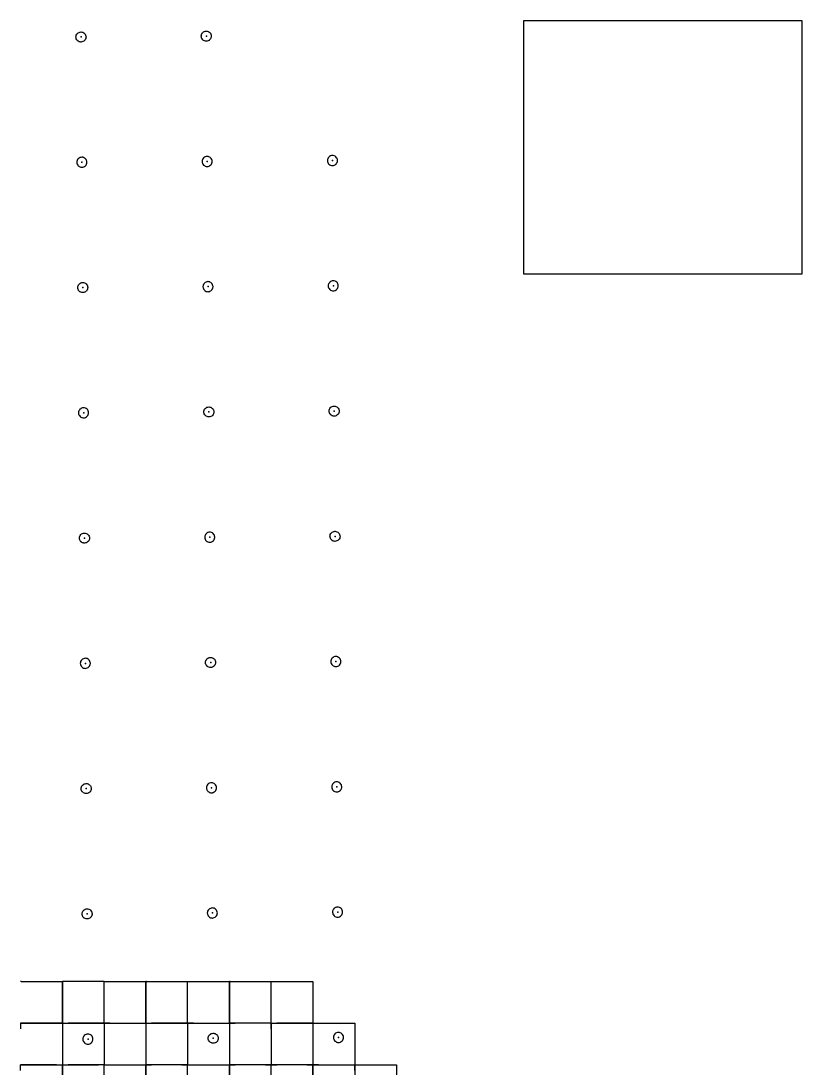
# Model space of a CAD drawing. Header units: metres. Extents: x 0 to 438, y -24 to 612.
# Drawn here: x 270.1 to 438.4, y 377.3 to 603 of the extents above; entities that cross this region are included whole.
import ezdxf

# ---------------------------------------------------------------- set-up
doc = ezdxf.new("R2010")
doc.units = ezdxf.units.M
doc.layers.add('LAYER_01_CUT', color=7, linetype='Continuous')
doc.layers.add('LAYER_04_GRID', color=7, linetype='Continuous')

msp = doc.modelspace()

# ---------------------------------------------------------------- linework, layer by layer
at = {"layer": 'LAYER_01_CUT'}
for points in [[(378.41, 603), (378.41, 596.85), (378.41, 548.47), (431.65, 548.47), (438.41, 548.47), (438.41, 554.61), (438.41, 603), (431.65, 603), (378.41, 603)], [(282.01, 599.12), (282.01, 599.13), (281.95, 599.32), (281.95, 599.33), (281.93, 599.53), (281.93, 599.54), (281.95, 599.72), (281.95, 599.73), (282, 599.92), (282.01, 599.93), (282.1, 600.12), (282.1, 600.12), (282.23, 600.29), (282.24, 600.3), (282.4, 600.43), (282.41, 600.44), (282.6, 600.54), (282.6, 600.54), (282.8, 600.6), (282.81, 600.6), (283.01, 600.62), (283.01, 600.62), (283.2, 600.6), (283.21, 600.6), (283.4, 600.55), (283.41, 600.55), (283.59, 600.45), (283.6, 600.45), (283.77, 600.32), (283.77, 600.31), (283.91, 600.15), (283.91, 600.14), (284.01, 599.96), (284.02, 599.95), (284.08, 599.75), (284.08, 599.74), (284.1, 599.54), (284.1, 599.54), (284.08, 599.35), (284.08, 599.34), (284.03, 599.15), (284.02, 599.14), (283.93, 598.96), (283.92, 598.95), (283.79, 598.78), (283.79, 598.78), (283.62, 598.64), (283.62, 598.64), (283.43, 598.54), (283.42, 598.54), (283.23, 598.48), (283.22, 598.47), (283.02, 598.45), (283.01, 598.45), (282.83, 598.47), (282.82, 598.47), (282.63, 598.53), (282.62, 598.53), (282.43, 598.62), (282.43, 598.63), (282.26, 598.76), (282.26, 598.76), (282.12, 598.93), (282.12, 598.93), (282.01, 599.12)], [(309, 600.12), (309.1, 600.3), (309.1, 600.31), (309.23, 600.48), (309.24, 600.48), (309.4, 600.62), (309.41, 600.62), (309.59, 600.72), (309.6, 600.73), (309.8, 600.79), (309.81, 600.79), (310.01, 600.81), (310.01, 600.81), (310.2, 600.79), (310.21, 600.79), (310.4, 600.74), (310.41, 600.73), (310.59, 600.64), (310.6, 600.63), (310.77, 600.5), (310.77, 600.5), (310.91, 600.33), (310.91, 600.33), (311.01, 600.14), (311.01, 600.13), (311.07, 599.94), (311.08, 599.93), (311.1, 599.73), (311.1, 599.72), (311.08, 599.54), (311.08, 599.53), (311.02, 599.34), (311.02, 599.33), (310.93, 599.14), (310.92, 599.14), (310.79, 598.97), (310.79, 598.97), (310.62, 598.83), (310.62, 598.82), (310.43, 598.72), (310.42, 598.72), (310.23, 598.66), (310.22, 598.66), (310.02, 598.64), (310.01, 598.64), (309.83, 598.66), (309.82, 598.66), (309.63, 598.71), (309.62, 598.72), (309.43, 598.81), (309.43, 598.81), (309.26, 598.94), (309.25, 598.95), (309.12, 599.11), (309.11, 599.12), (309.01, 599.31), (309.01, 599.31), (308.95, 599.51), (308.95, 599.52), (308.93, 599.72), (308.93, 599.72), (308.95, 599.91), (308.95, 599.92), (309, 600.11), (309, 600.12)], [(282.14, 572.73), (282.13, 572.73), (282.12, 572.54), (282.12, 572.53), (282.14, 572.33), (282.14, 572.32), (282.2, 572.13), (282.2, 572.12), (282.3, 571.94), (282.31, 571.93), (282.44, 571.77), (282.45, 571.76), (282.61, 571.63), (282.62, 571.62), (282.81, 571.53), (282.81, 571.53), (283, 571.47), (283.01, 571.47), (283.2, 571.46), (283.21, 571.45), (283.41, 571.48), (283.41, 571.48), (283.61, 571.54), (283.62, 571.54), (283.8, 571.64), (283.81, 571.64), (283.97, 571.78), (283.98, 571.79), (284.11, 571.95), (284.12, 571.96), (284.21, 572.14), (284.21, 572.15), (284.26, 572.34), (284.27, 572.35), (284.28, 572.54), (284.28, 572.55), (284.26, 572.74), (284.26, 572.75), (284.2, 572.95), (284.2, 572.96), (284.1, 573.14), (284.09, 573.15), (283.96, 573.31), (283.95, 573.32), (283.79, 573.45), (283.78, 573.45), (283.59, 573.55), (283.59, 573.55), (283.4, 573.6), (283.39, 573.61), (283.2, 573.62), (283.19, 573.62), (282.99, 573.6), (282.99, 573.6), (282.79, 573.54), (282.78, 573.54), (282.6, 573.44), (282.59, 573.43), (282.43, 573.3), (282.42, 573.29), (282.29, 573.12), (282.28, 573.12), (282.19, 572.93), (282.19, 572.92), (282.14, 572.73)], [(310.78, 573.64), (310.59, 573.73), (310.59, 573.74), (310.39, 573.79), (310.39, 573.79), (310.2, 573.81), (310.19, 573.81), (309.99, 573.79), (309.98, 573.79), (309.79, 573.73), (309.78, 573.72), (309.6, 573.62), (309.59, 573.62), (309.43, 573.48), (309.42, 573.48), (309.29, 573.31), (309.28, 573.3), (309.19, 573.12), (309.19, 573.11), (309.13, 572.92), (309.13, 572.91), (309.12, 572.72), (309.12, 572.72), (309.14, 572.52), (309.14, 572.51), (309.2, 572.31), (309.2, 572.31), (309.3, 572.12), (309.3, 572.11), (309.44, 571.95), (309.45, 571.95), (309.61, 571.81), (309.62, 571.81), (309.8, 571.72), (309.81, 571.71), (310, 571.66), (310.01, 571.66), (310.2, 571.64), (310.21, 571.64), (310.41, 571.66), (310.41, 571.66), (310.61, 571.72), (310.62, 571.73), (310.8, 571.83), (310.81, 571.83), (310.97, 571.97), (310.98, 571.97), (311.11, 572.14), (311.11, 572.14), (311.21, 572.33), (311.21, 572.34), (311.26, 572.53), (311.27, 572.54), (311.28, 572.72), (311.28, 572.73), (311.26, 572.93), (311.26, 572.94), (311.2, 573.13), (311.2, 573.14), (311.1, 573.33), (311.09, 573.34), (310.96, 573.5), (310.95, 573.5), (310.79, 573.63), (310.78, 573.64)], [(336.42, 573.66), (336.29, 573.5), (336.28, 573.49), (336.19, 573.31), (336.19, 573.3), (336.13, 573.11), (336.13, 573.1), (336.12, 572.91), (336.12, 572.9), (336.14, 572.7), (336.14, 572.7), (336.2, 572.5), (336.2, 572.49), (336.3, 572.31), (336.3, 572.3), (336.44, 572.14), (336.45, 572.13), (336.61, 572), (336.62, 572), (336.8, 571.9), (336.81, 571.9), (337, 571.85), (337.01, 571.84), (337.2, 571.83), (337.21, 571.83), (337.41, 571.85), (337.41, 571.85), (337.61, 571.91), (337.62, 571.91), (337.8, 572.01), (337.81, 572.02), (337.97, 572.15), (337.98, 572.16), (338.11, 572.32), (338.11, 572.33), (338.21, 572.52), (338.21, 572.52), (338.26, 572.72), (338.27, 572.72), (338.28, 572.91), (338.28, 572.92), (338.26, 573.12), (338.26, 573.13), (338.2, 573.32), (338.2, 573.33), (338.1, 573.51), (338.09, 573.52), (337.96, 573.68), (337.95, 573.69), (337.79, 573.82), (337.78, 573.83), (337.59, 573.92), (337.59, 573.92), (337.39, 573.98), (337.39, 573.98), (337.2, 573.99), (337.19, 573.99), (336.99, 573.97), (336.98, 573.97), (336.79, 573.91), (336.78, 573.91), (336.6, 573.81), (336.59, 573.81), (336.43, 573.67), (336.42, 573.66)], [(282.63, 544.76), (282.63, 544.77), (282.49, 544.93), (282.49, 544.94), (282.39, 545.12), (282.39, 545.13), (282.32, 545.32), (282.32, 545.33), (282.3, 545.53), (282.3, 545.54), (282.32, 545.73), (282.32, 545.73), (282.37, 545.93), (282.38, 545.93), (282.47, 546.12), (282.48, 546.13), (282.61, 546.29), (282.61, 546.3), (282.78, 546.43), (282.78, 546.44), (282.97, 546.54), (282.98, 546.54), (283.17, 546.6), (283.18, 546.6), (283.38, 546.62), (283.39, 546.62), (283.57, 546.61), (283.58, 546.6), (283.77, 546.55), (283.78, 546.55), (283.97, 546.45), (283.97, 546.45), (284.14, 546.32), (284.15, 546.31), (284.28, 546.15), (284.29, 546.14), (284.39, 545.96), (284.39, 545.95), (284.45, 545.75), (284.45, 545.74), (284.47, 545.55), (284.47, 545.54), (284.45, 545.35), (284.45, 545.34), (284.4, 545.15), (284.4, 545.14), (284.3, 544.96), (284.3, 544.95), (284.17, 544.79), (284.16, 544.78), (284, 544.64), (283.99, 544.64), (283.81, 544.54), (283.8, 544.54), (283.6, 544.48), (283.59, 544.48), (283.39, 544.46), (283.39, 544.46), (283.2, 544.47), (283.19, 544.47), (283, 544.53), (282.99, 544.53), (282.81, 544.62), (282.8, 544.63), (282.63, 544.76)], [(309.61, 546.48), (309.48, 546.31), (309.47, 546.3), (309.38, 546.12), (309.37, 546.11), (309.32, 545.92), (309.32, 545.91), (309.3, 545.73), (309.3, 545.72), (309.32, 545.52), (309.32, 545.51), (309.38, 545.31), (309.39, 545.31), (309.49, 545.12), (309.49, 545.11), (309.63, 544.95), (309.63, 544.95), (309.8, 544.82), (309.81, 544.81), (309.99, 544.72), (310, 544.71), (310.19, 544.66), (310.2, 544.66), (310.39, 544.64), (310.39, 544.64), (310.59, 544.66), (310.6, 544.66), (310.8, 544.72), (310.8, 544.73), (310.99, 544.83), (311, 544.83), (311.16, 544.97), (311.17, 544.97), (311.3, 545.14), (311.3, 545.15), (311.39, 545.33), (311.4, 545.34), (311.45, 545.53), (311.45, 545.54), (311.47, 545.72), (311.47, 545.73), (311.45, 545.93), (311.45, 545.94), (311.39, 546.14), (311.39, 546.14), (311.28, 546.33), (311.28, 546.34), (311.14, 546.5), (311.14, 546.5), (310.97, 546.63), (310.97, 546.64), (310.78, 546.73), (310.77, 546.74), (310.58, 546.79), (310.57, 546.79), (310.39, 546.81), (310.38, 546.81), (310.18, 546.79), (310.17, 546.79), (309.98, 546.73), (309.97, 546.72), (309.78, 546.62), (309.78, 546.62), (309.61, 546.48), (309.61, 546.48)], [(336.99, 544.9), (337, 544.9), (337.19, 544.85), (337.2, 544.84), (337.38, 544.83), (337.39, 544.83), (337.59, 544.85), (337.6, 544.85), (337.8, 544.91), (337.8, 544.91), (337.99, 545.01), (338, 545.02), (338.16, 545.15), (338.16, 545.16), (338.3, 545.33), (338.3, 545.33), (338.39, 545.52), (338.4, 545.52), (338.45, 545.72), (338.45, 545.72), (338.47, 545.91), (338.47, 545.92), (338.45, 546.12), (338.45, 546.13), (338.39, 546.32), (338.38, 546.33), (338.28, 546.51), (338.28, 546.52), (338.14, 546.68), (338.14, 546.69), (337.97, 546.82), (337.96, 546.83), (337.78, 546.92), (337.77, 546.92), (337.58, 546.98), (337.57, 546.98), (337.39, 546.99), (337.38, 546.99), (337.18, 546.97), (337.17, 546.97), (336.97, 546.91), (336.97, 546.91), (336.78, 546.81), (336.77, 546.81), (336.61, 546.67), (336.61, 546.66), (336.48, 546.5), (336.47, 546.49), (336.38, 546.31), (336.37, 546.3), (336.32, 546.11), (336.32, 546.1), (336.3, 545.91), (336.3, 545.9), (336.32, 545.71), (336.32, 545.7), (336.38, 545.5), (336.39, 545.49), (336.49, 545.31), (336.49, 545.3), (336.63, 545.14), (336.63, 545.13), (336.8, 545), (336.81, 545), (336.99, 544.9)], [(284.66, 518.55), (284.64, 518.75), (284.64, 518.75), (284.58, 518.95), (284.57, 518.96), (284.47, 519.14), (284.47, 519.15), (284.33, 519.31), (284.33, 519.32), (284.16, 519.45), (284.15, 519.45), (283.97, 519.55), (283.96, 519.55), (283.77, 519.6), (283.76, 519.61), (283.57, 519.62), (283.57, 519.62), (283.37, 519.6), (283.36, 519.6), (283.16, 519.54), (283.15, 519.54), (282.97, 519.44), (282.96, 519.43), (282.8, 519.3), (282.79, 519.29), (282.66, 519.13), (282.66, 519.12), (282.57, 518.93), (282.56, 518.93), (282.51, 518.73), (282.51, 518.73), (282.49, 518.54), (282.49, 518.53), (282.51, 518.33), (282.51, 518.32), (282.57, 518.13), (282.57, 518.12), (282.67, 517.94), (282.68, 517.93), (282.82, 517.77), (282.82, 517.76), (282.99, 517.63), (282.99, 517.62), (283.18, 517.53), (283.19, 517.53), (283.38, 517.47), (283.39, 517.47), (283.57, 517.46), (283.58, 517.46), (283.78, 517.48), (283.79, 517.48), (283.98, 517.54), (283.99, 517.54), (284.18, 517.64), (284.18, 517.64), (284.35, 517.78), (284.35, 517.79), (284.48, 517.95), (284.49, 517.96), (284.58, 518.14), (284.59, 518.15), (284.64, 518.34), (284.64, 518.35), (284.66, 518.54), (284.66, 518.55)], [(310.16, 519.73), (310.36, 519.79), (310.37, 519.79), (310.56, 519.81), (310.57, 519.81), (310.76, 519.79), (310.77, 519.79), (310.96, 519.74), (310.97, 519.73), (311.15, 519.64), (311.16, 519.64), (311.32, 519.5), (311.33, 519.5), (311.47, 519.34), (311.47, 519.33), (311.57, 519.14), (311.57, 519.14), (311.63, 518.94), (311.64, 518.93), (311.66, 518.73), (311.65, 518.73), (311.64, 518.54), (311.64, 518.53), (311.58, 518.34), (311.58, 518.33), (311.49, 518.15), (311.48, 518.14), (311.35, 517.97), (311.34, 517.97), (311.18, 517.83), (311.18, 517.83), (310.99, 517.73), (310.98, 517.72), (310.79, 517.66), (310.78, 517.66), (310.58, 517.64), (310.57, 517.64), (310.39, 517.66), (310.38, 517.66), (310.19, 517.71), (310.18, 517.72), (309.99, 517.81), (309.99, 517.82), (309.82, 517.95), (309.81, 517.95), (309.68, 518.12), (309.67, 518.12), (309.57, 518.31), (309.57, 518.32), (309.51, 518.51), (309.51, 518.52), (309.49, 518.72), (309.49, 518.73), (309.51, 518.91), (309.51, 518.92), (309.56, 519.11), (309.56, 519.12), (309.66, 519.31), (309.66, 519.31), (309.79, 519.48), (309.8, 519.48), (309.96, 519.62), (309.97, 519.62), (310.15, 519.72), (310.16, 519.73)], [(336.99, 518), (336.82, 518.13), (336.81, 518.14), (336.68, 518.3), (336.67, 518.31), (336.57, 518.49), (336.57, 518.5), (336.51, 518.7), (336.51, 518.71), (336.49, 518.9), (336.49, 518.91), (336.5, 519.1), (336.51, 519.11), (336.56, 519.3), (336.56, 519.31), (336.66, 519.49), (336.66, 519.5), (336.79, 519.66), (336.8, 519.67), (336.96, 519.81), (336.97, 519.81), (337.15, 519.91), (337.16, 519.91), (337.36, 519.97), (337.37, 519.98), (337.56, 520), (337.57, 519.99), (337.76, 519.98), (337.77, 519.98), (337.96, 519.92), (337.97, 519.92), (338.15, 519.83), (338.16, 519.82), (338.32, 519.69), (338.33, 519.68), (338.47, 519.52), (338.47, 519.52), (338.57, 519.33), (338.57, 519.32), (338.63, 519.13), (338.63, 519.12), (338.66, 518.92), (338.65, 518.91), (338.64, 518.73), (338.64, 518.72), (338.58, 518.53), (338.58, 518.52), (338.49, 518.33), (338.48, 518.33), (338.35, 518.16), (338.34, 518.15), (338.18, 518.02), (338.18, 518.01), (337.99, 517.91), (337.98, 517.91), (337.79, 517.85), (337.78, 517.85), (337.58, 517.83), (337.57, 517.83), (337.38, 517.85), (337.38, 517.85), (337.19, 517.9), (337.18, 517.9), (336.99, 518), (336.99, 518)], [(283.55, 492.6), (283.75, 492.62), (283.76, 492.62), (283.95, 492.61), (283.95, 492.6), (284.15, 492.55), (284.15, 492.55), (284.34, 492.46), (284.35, 492.45), (284.51, 492.32), (284.52, 492.31), (284.65, 492.15), (284.66, 492.14), (284.76, 491.96), (284.76, 491.95), (284.82, 491.75), (284.82, 491.75), (284.84, 491.55), (284.84, 491.54), (284.83, 491.35), (284.82, 491.34), (284.77, 491.15), (284.77, 491.15), (284.67, 490.96), (284.67, 490.95), (284.54, 490.79), (284.53, 490.78), (284.37, 490.65), (284.36, 490.64), (284.18, 490.54), (284.17, 490.54), (283.97, 490.48), (283.97, 490.48), (283.77, 490.46), (283.76, 490.46), (283.57, 490.47), (283.56, 490.48), (283.37, 490.53), (283.36, 490.53), (283.18, 490.62), (283.17, 490.63), (283.01, 490.76), (283, 490.77), (282.86, 490.93), (282.86, 490.94), (282.76, 491.12), (282.76, 491.13), (282.7, 491.33), (282.7, 491.33), (282.68, 491.53), (282.68, 491.54), (282.69, 491.73), (282.69, 491.74), (282.75, 491.93), (282.75, 491.93), (282.84, 492.12), (282.85, 492.13), (282.98, 492.29), (282.99, 492.3), (283.15, 492.43), (283.16, 492.44), (283.34, 492.54), (283.35, 492.54), (283.55, 492.6), (283.55, 492.6)], [(311.53, 490.97), (311.54, 490.97), (311.67, 491.14), (311.67, 491.15), (311.77, 491.33), (311.77, 491.34), (311.82, 491.53), (311.83, 491.54), (311.84, 491.73), (311.84, 491.73), (311.82, 491.93), (311.82, 491.94), (311.76, 492.14), (311.76, 492.14), (311.66, 492.33), (311.65, 492.34), (311.52, 492.5), (311.51, 492.51), (311.35, 492.64), (311.34, 492.64), (311.15, 492.73), (311.15, 492.74), (310.95, 492.79), (310.95, 492.79), (310.76, 492.81), (310.75, 492.81), (310.55, 492.79), (310.54, 492.79), (310.35, 492.73), (310.34, 492.73), (310.16, 492.63), (310.15, 492.62), (309.99, 492.48), (309.98, 492.48), (309.85, 492.31), (309.84, 492.31), (309.75, 492.12), (309.75, 492.11), (309.69, 491.92), (309.69, 491.91), (309.68, 491.73), (309.68, 491.72), (309.7, 491.52), (309.7, 491.51), (309.76, 491.32), (309.76, 491.31), (309.86, 491.12), (309.86, 491.12), (310, 490.95), (310.01, 490.95), (310.17, 490.82), (310.18, 490.81), (310.36, 490.72), (310.37, 490.71), (310.56, 490.66), (310.57, 490.66), (310.76, 490.64), (310.77, 490.64), (310.97, 490.66), (310.97, 490.66), (311.17, 490.72), (311.18, 490.73), (311.36, 490.83), (311.37, 490.83), (311.53, 490.97)], [(337.95, 492.98), (338.14, 492.92), (338.15, 492.92), (338.34, 492.83), (338.34, 492.82), (338.51, 492.69), (338.52, 492.69), (338.65, 492.52), (338.66, 492.52), (338.76, 492.33), (338.76, 492.32), (338.82, 492.13), (338.82, 492.12), (338.84, 491.92), (338.84, 491.91), (338.83, 491.73), (338.82, 491.72), (338.77, 491.53), (338.77, 491.52), (338.67, 491.33), (338.67, 491.33), (338.54, 491.16), (338.53, 491.15), (338.37, 491.02), (338.36, 491.01), (338.18, 490.91), (338.17, 490.91), (337.97, 490.85), (337.96, 490.85), (337.77, 490.83), (337.76, 490.83), (337.57, 490.85), (337.56, 490.85), (337.37, 490.9), (337.36, 490.9), (337.18, 491), (337.17, 491), (337.01, 491.13), (337, 491.14), (336.86, 491.3), (336.86, 491.31), (336.76, 491.49), (336.76, 491.5), (336.7, 491.7), (336.7, 491.71), (336.67, 491.91), (336.68, 491.91), (336.69, 492.1), (336.69, 492.11), (336.75, 492.3), (336.75, 492.31), (336.84, 492.49), (336.85, 492.5), (336.98, 492.67), (336.99, 492.67), (337.15, 492.81), (337.16, 492.81), (337.34, 492.91), (337.35, 492.91), (337.54, 492.97), (337.55, 492.98), (337.75, 493), (337.76, 493), (337.95, 492.98), (337.95, 492.98)], [(283.17, 465.29), (283.04, 465.13), (283.03, 465.12), (282.94, 464.94), (282.93, 464.93), (282.88, 464.74), (282.88, 464.73), (282.86, 464.54), (282.86, 464.53), (282.88, 464.33), (282.88, 464.33), (282.94, 464.13), (282.95, 464.12), (283.05, 463.94), (283.05, 463.93), (283.19, 463.77), (283.19, 463.76), (283.36, 463.63), (283.37, 463.63), (283.55, 463.53), (283.56, 463.53), (283.75, 463.48), (283.76, 463.47), (283.95, 463.46), (283.95, 463.46), (284.15, 463.48), (284.16, 463.48), (284.36, 463.54), (284.36, 463.54), (284.55, 463.64), (284.56, 463.65), (284.72, 463.78), (284.73, 463.79), (284.86, 463.95), (284.86, 463.96), (284.95, 464.15), (284.96, 464.15), (285.01, 464.35), (285.01, 464.35), (285.03, 464.54), (285.03, 464.55), (285.01, 464.75), (285.01, 464.75), (284.95, 464.95), (284.95, 464.96), (284.85, 465.14), (284.84, 465.15), (284.7, 465.31), (284.7, 465.32), (284.53, 465.45), (284.53, 465.46), (284.34, 465.55), (284.33, 465.55), (284.14, 465.61), (284.13, 465.61), (283.95, 465.62), (283.94, 465.62), (283.74, 465.6), (283.73, 465.6), (283.54, 465.54), (283.53, 465.54), (283.34, 465.44), (283.34, 465.44), (283.17, 465.3), (283.17, 465.29)], [(312.01, 464.94), (312.01, 464.93), (312.03, 464.73), (312.03, 464.73), (312.01, 464.54), (312.01, 464.53), (311.96, 464.34), (311.95, 464.33), (311.86, 464.15), (311.86, 464.14), (311.72, 463.97), (311.72, 463.97), (311.56, 463.83), (311.55, 463.83), (311.36, 463.73), (311.36, 463.73), (311.16, 463.67), (311.15, 463.66), (310.95, 463.64), (310.95, 463.64), (310.76, 463.66), (310.75, 463.66), (310.56, 463.72), (310.55, 463.72), (310.37, 463.81), (310.36, 463.82), (310.19, 463.95), (310.19, 463.95), (310.05, 464.12), (310.05, 464.12), (309.95, 464.31), (309.94, 464.32), (309.88, 464.51), (309.88, 464.52), (309.86, 464.72), (309.86, 464.73), (309.88, 464.91), (309.88, 464.92), (309.93, 465.11), (309.94, 465.12), (310.03, 465.31), (310.04, 465.31), (310.17, 465.48), (310.17, 465.49), (310.34, 465.62), (310.34, 465.63), (310.53, 465.73), (310.54, 465.73), (310.73, 465.79), (310.74, 465.79), (310.94, 465.81), (310.95, 465.81), (311.13, 465.79), (311.14, 465.79), (311.33, 465.74), (311.34, 465.74), (311.53, 465.64), (311.53, 465.64), (311.7, 465.51), (311.7, 465.5), (311.84, 465.34), (311.84, 465.33), (311.94, 465.15), (311.95, 465.14), (312.01, 464.94)], [(338.95, 465.32), (338.94, 465.33), (338.84, 465.52), (338.84, 465.52), (338.7, 465.69), (338.7, 465.69), (338.53, 465.82), (338.52, 465.83), (338.34, 465.92), (338.33, 465.93), (338.14, 465.98), (338.13, 465.98), (337.95, 466), (337.94, 466), (337.74, 465.98), (337.73, 465.98), (337.53, 465.92), (337.53, 465.91), (337.34, 465.81), (337.33, 465.81), (337.17, 465.67), (337.17, 465.67), (337.03, 465.5), (337.03, 465.49), (336.94, 465.31), (336.93, 465.3), (336.88, 465.11), (336.88, 465.1), (336.86, 464.91), (336.86, 464.91), (336.88, 464.71), (336.88, 464.7), (336.94, 464.5), (336.95, 464.49), (337.05, 464.31), (337.05, 464.3), (337.19, 464.14), (337.19, 464.13), (337.36, 464), (337.37, 464), (337.55, 463.91), (337.56, 463.9), (337.75, 463.85), (337.76, 463.85), (337.94, 463.83), (337.95, 463.83), (338.15, 463.85), (338.16, 463.85), (338.36, 463.91), (338.36, 463.91), (338.55, 464.01), (338.56, 464.02), (338.72, 464.16), (338.72, 464.16), (338.85, 464.33), (338.86, 464.33), (338.95, 464.52), (338.96, 464.53), (339.01, 464.72), (339.01, 464.73), (339.03, 464.91), (339.03, 464.92), (339.01, 465.12), (339.01, 465.13), (338.95, 465.32)], [(283.07, 437.34), (283.05, 437.53), (283.05, 437.54), (283.07, 437.73), (283.07, 437.74), (283.12, 437.93), (283.12, 437.94), (283.22, 438.12), (283.22, 438.13), (283.35, 438.29), (283.36, 438.3), (283.52, 438.44), (283.53, 438.44), (283.71, 438.54), (283.72, 438.54), (283.92, 438.6), (283.93, 438.6), (284.12, 438.62), (284.13, 438.62), (284.32, 438.61), (284.33, 438.61), (284.52, 438.55), (284.53, 438.55), (284.71, 438.46), (284.72, 438.45), (284.88, 438.32), (284.89, 438.31), (285.03, 438.15), (285.03, 438.14), (285.13, 437.96), (285.13, 437.95), (285.19, 437.76), (285.2, 437.75), (285.22, 437.55), (285.21, 437.54), (285.2, 437.35), (285.2, 437.35), (285.14, 437.15), (285.14, 437.15), (285.05, 436.96), (285.04, 436.95), (284.91, 436.79), (284.9, 436.78), (284.74, 436.65), (284.74, 436.64), (284.55, 436.54), (284.54, 436.54), (284.35, 436.48), (284.34, 436.48), (284.14, 436.46), (284.13, 436.46), (283.95, 436.47), (283.94, 436.48), (283.75, 436.53), (283.74, 436.53), (283.55, 436.63), (283.55, 436.63), (283.38, 436.76), (283.37, 436.77), (283.24, 436.93), (283.23, 436.94), (283.13, 437.12), (283.13, 437.13), (283.07, 437.33), (283.07, 437.34)], [(311.88, 438.51), (311.72, 438.64), (311.71, 438.64), (311.53, 438.74), (311.52, 438.74), (311.33, 438.79), (311.32, 438.79), (311.13, 438.81), (311.12, 438.81), (310.93, 438.79), (310.92, 438.79), (310.72, 438.73), (310.71, 438.73), (310.53, 438.63), (310.52, 438.62), (310.36, 438.49), (310.35, 438.48), (310.22, 438.31), (310.22, 438.31), (310.12, 438.12), (310.12, 438.11), (310.07, 437.92), (310.06, 437.91), (310.05, 437.73), (310.05, 437.72), (310.07, 437.52), (310.07, 437.51), (310.13, 437.32), (310.13, 437.31), (310.23, 437.12), (310.24, 437.12), (310.37, 436.96), (310.38, 436.95), (310.55, 436.82), (310.55, 436.81), (310.74, 436.72), (310.75, 436.72), (310.94, 436.66), (310.94, 436.66), (311.13, 436.65), (311.14, 436.64), (311.34, 436.66), (311.35, 436.67), (311.54, 436.73), (311.55, 436.73), (311.74, 436.83), (311.74, 436.83), (311.9, 436.97), (311.91, 436.98), (312.04, 437.14), (312.05, 437.15), (312.14, 437.33), (312.14, 437.34), (312.2, 437.53), (312.2, 437.54), (312.21, 437.73), (312.22, 437.74), (312.19, 437.93), (312.19, 437.94), (312.13, 438.14), (312.13, 438.15), (312.03, 438.33), (312.03, 438.34), (311.89, 438.5), (311.88, 438.51)], [(338.71, 438.83), (338.53, 438.92), (338.52, 438.93), (338.33, 438.98), (338.32, 438.98), (338.13, 439), (338.12, 439), (337.93, 438.98), (337.92, 438.98), (337.72, 438.92), (337.71, 438.91), (337.53, 438.81), (337.52, 438.81), (337.36, 438.67), (337.35, 438.67), (337.22, 438.5), (337.22, 438.49), (337.12, 438.31), (337.12, 438.3), (337.07, 438.11), (337.06, 438.1), (337.05, 437.91), (337.05, 437.91), (337.07, 437.71), (337.07, 437.7), (337.13, 437.5), (337.13, 437.5), (337.23, 437.31), (337.24, 437.3), (337.37, 437.14), (337.38, 437.13), (337.54, 437), (337.55, 437), (337.74, 436.91), (337.74, 436.9), (337.94, 436.85), (337.94, 436.85), (338.13, 436.83), (338.14, 436.83), (338.34, 436.85), (338.35, 436.85), (338.54, 436.91), (338.55, 436.91), (338.73, 437.02), (338.74, 437.02), (338.9, 437.16), (338.91, 437.16), (339.04, 437.33), (339.05, 437.33), (339.14, 437.52), (339.14, 437.53), (339.2, 437.72), (339.2, 437.73), (339.21, 437.91), (339.21, 437.92), (339.19, 438.12), (339.19, 438.13), (339.13, 438.32), (339.13, 438.33), (339.03, 438.52), (339.03, 438.52), (338.89, 438.69), (338.88, 438.69), (338.72, 438.82), (338.71, 438.83)], [(283.26, 410.34), (283.24, 410.53), (283.24, 410.54), (283.25, 410.73), (283.25, 410.74), (283.31, 410.93), (283.31, 410.94), (283.4, 411.12), (283.41, 411.13), (283.54, 411.29), (283.55, 411.3), (283.71, 411.44), (283.72, 411.44), (283.9, 411.54), (283.91, 411.54), (284.1, 411.6), (284.11, 411.6), (284.31, 411.63), (284.32, 411.62), (284.51, 411.61), (284.51, 411.61), (284.71, 411.55), (284.71, 411.55), (284.9, 411.46), (284.91, 411.45), (285.07, 411.32), (285.08, 411.31), (285.21, 411.15), (285.22, 411.14), (285.32, 410.96), (285.32, 410.95), (285.38, 410.76), (285.38, 410.75), (285.4, 410.55), (285.4, 410.54), (285.39, 410.35), (285.38, 410.35), (285.33, 410.16), (285.33, 410.15), (285.23, 409.96), (285.23, 409.96), (285.1, 409.79), (285.09, 409.78), (284.93, 409.65), (284.92, 409.64), (284.74, 409.54), (284.73, 409.54), (284.53, 409.48), (284.53, 409.48), (284.33, 409.46), (284.32, 409.46), (284.13, 409.47), (284.12, 409.48), (283.93, 409.53), (283.92, 409.53), (283.74, 409.63), (283.73, 409.63), (283.57, 409.76), (283.56, 409.77), (283.42, 409.93), (283.42, 409.94), (283.32, 410.12), (283.32, 410.13), (283.26, 410.33), (283.26, 410.34)], [(312.38, 410.93), (312.38, 410.94), (312.32, 411.14), (312.32, 411.15), (312.22, 411.33), (312.21, 411.34), (312.08, 411.5), (312.07, 411.51), (311.91, 411.64), (311.9, 411.64), (311.71, 411.74), (311.71, 411.74), (311.51, 411.79), (311.51, 411.8), (311.32, 411.81), (311.31, 411.81), (311.11, 411.79), (311.1, 411.79), (310.91, 411.73), (310.9, 411.73), (310.72, 411.63), (310.71, 411.62), (310.55, 411.49), (310.54, 411.48), (310.41, 411.31), (310.4, 411.31), (310.31, 411.12), (310.31, 411.12), (310.25, 410.92), (310.25, 410.92), (310.24, 410.73), (310.24, 410.72), (310.26, 410.52), (310.26, 410.51), (310.32, 410.32), (310.32, 410.31), (310.42, 410.13), (310.42, 410.12), (310.56, 409.96), (310.57, 409.95), (310.73, 409.82), (310.74, 409.81), (310.92, 409.72), (310.93, 409.72), (311.12, 409.66), (311.13, 409.66), (311.32, 409.65), (311.33, 409.64), (311.52, 409.67), (311.53, 409.67), (311.73, 409.73), (311.74, 409.73), (311.92, 409.83), (311.93, 409.83), (312.09, 409.97), (312.1, 409.98), (312.23, 410.14), (312.23, 410.15), (312.33, 410.33), (312.33, 410.34), (312.38, 410.53), (312.39, 410.54), (312.4, 410.73), (312.4, 410.74), (312.38, 410.93)], [(337.54, 411.67), (337.41, 411.5), (337.4, 411.49), (337.31, 411.31), (337.31, 411.3), (337.25, 411.11), (337.25, 411.1), (337.24, 410.91), (337.23, 410.91), (337.26, 410.71), (337.26, 410.7), (337.32, 410.5), (337.32, 410.5), (337.42, 410.31), (337.42, 410.3), (337.56, 410.14), (337.57, 410.14), (337.73, 410), (337.74, 410), (337.92, 409.91), (337.93, 409.9), (338.12, 409.85), (338.13, 409.85), (338.32, 409.83), (338.33, 409.83), (338.52, 409.85), (338.53, 409.85), (338.73, 409.91), (338.74, 409.92), (338.92, 410.02), (338.93, 410.02), (339.09, 410.16), (339.1, 410.16), (339.23, 410.33), (339.23, 410.34), (339.33, 410.52), (339.33, 410.53), (339.38, 410.72), (339.39, 410.73), (339.4, 410.91), (339.4, 410.92), (339.38, 411.12), (339.38, 411.13), (339.32, 411.33), (339.32, 411.33), (339.22, 411.52), (339.21, 411.53), (339.08, 411.69), (339.07, 411.69), (338.9, 411.82), (338.9, 411.83), (338.71, 411.92), (338.7, 411.93), (338.51, 411.98), (338.51, 411.98), (338.32, 412), (338.31, 412), (338.11, 411.98), (338.1, 411.98), (337.91, 411.92), (337.9, 411.91), (337.72, 411.81), (337.71, 411.81), (337.55, 411.67), (337.54, 411.67)], [(270.15, 396), (270, 396)], [(270.15, 396), (279, 396)], [(279.15, 396), (279, 396), (279, 387.15), (279, 387), (279, 385.77)], [(279, 396), (279, 395.85)], [(279, 387), (279, 395.85)], [(288, 396), (279.15, 396)], [(288, 387.15), (288, 396), (288, 395.85)], [(288, 396), (288.15, 396)], [(288, 387), (288, 395.85)], [(288.15, 396), (297, 396)], [(297.15, 396), (297, 396), (297, 387.15), (297, 387), (297, 385.77)], [(297, 396), (297, 395.85)], [(297, 387), (297, 395.85)], [(297.15, 396), (306, 396)], [(306, 387.15), (306, 396), (306, 395.85)], [(306, 396), (306.15, 396)], [(306, 387), (306, 395.85)], [(306.15, 396), (315, 396)], [(315.15, 396), (315, 396), (315, 387.15), (315, 387), (315, 385.77)], [(315, 396), (315, 395.85)], [(315, 387), (315, 395.85)], [(315.15, 396), (324, 396)], [(324, 387.15), (324, 396), (324, 395.85)], [(324, 396), (324.15, 396)], [(324, 387), (324, 395.85)], [(324.15, 396), (333, 396), (333, 395.85), (333, 387), (333, 385.77)], [(271.23, 387), (270, 387), (270, 385.77)], [(270, 387), (278.85, 387)], [(279, 387), (271.23, 387)], [(279, 387), (278.85, 387)], [(279, 387), (279, 379.23)], [(279, 387), (280.23, 387)], [(279, 387), (287.85, 387)], [(288, 387), (280.23, 387)], [(288, 387), (287.85, 387)], [(288, 387), (288, 387.15)], [(289.23, 387), (288, 387), (288, 385.77)], [(288, 387), (288, 379.23)], [(288, 387), (296.85, 387)], [(289.23, 387), (297, 387)], [(296.85, 387), (297, 387)], [(297, 387), (297, 379.23)], [(297, 387), (298.23, 387)], [(297, 387), (305.85, 387)], [(306, 387), (298.23, 387)], [(306, 387), (305.85, 387)], [(306, 387), (306, 387.15)], [(307.23, 387), (306, 387), (306, 385.77)], [(306, 387), (306, 379.23)], [(306, 387), (314.85, 387)], [(307.23, 387), (315, 387)], [(314.85, 387), (315, 387)], [(323.85, 387), (315, 387)], [(315, 387), (315, 379.23)], [(315, 387), (316.23, 387)], [(324, 387), (316.23, 387)], [(323.85, 387), (324, 387)], [(324, 387), (324, 387.15)], [(324, 385.77), (324, 387), (324, 379.23)], [(324, 387), (325.23, 387)], [(324, 387), (332.85, 387)], [(333, 387), (325.23, 387)], [(333, 387), (332.85, 387)], [(333, 387), (333, 378.15)], [(333, 387), (333.15, 387)], [(333.15, 387), (342, 387), (342, 386.85)], [(342, 386.85), (342, 378)], [(279, 385.77), (279, 378)], [(284.51, 382.46), (284.71, 382.48), (284.72, 382.48), (284.92, 382.54), (284.92, 382.54), (285.11, 382.64), (285.12, 382.65), (285.28, 382.78), (285.29, 382.79), (285.42, 382.96), (285.42, 382.96), (285.51, 383.15), (285.52, 383.16), (285.57, 383.35), (285.57, 383.36), (285.59, 383.54), (285.59, 383.55), (285.57, 383.75), (285.57, 383.76), (285.51, 383.95), (285.5, 383.96), (285.4, 384.15), (285.4, 384.15), (285.26, 384.31), (285.26, 384.32), (285.09, 384.45), (285.09, 384.46), (284.9, 384.55), (284.89, 384.55), (284.7, 384.61), (284.69, 384.61), (284.51, 384.63), (284.5, 384.63), (284.3, 384.61), (284.29, 384.6), (284.1, 384.54), (284.09, 384.54), (283.9, 384.44), (283.9, 384.44), (283.73, 384.3), (283.73, 384.3), (283.6, 384.13), (283.59, 384.12), (283.5, 383.94), (283.49, 383.93), (283.44, 383.74), (283.44, 383.73), (283.42, 383.54), (283.42, 383.53), (283.44, 383.34), (283.44, 383.33), (283.5, 383.13), (283.51, 383.12), (283.61, 382.94), (283.61, 382.93), (283.75, 382.77), (283.75, 382.76), (283.92, 382.63), (283.93, 382.63), (284.11, 382.53), (284.12, 382.53), (284.31, 382.48), (284.32, 382.48), (284.51, 382.46), (284.51, 382.46)], [(288, 385.77), (288, 378)], [(297, 385.77), (297, 378)], [(306, 385.77), (306, 378)], [(312.4, 384.34), (312.4, 384.33), (312.5, 384.15), (312.51, 384.14), (312.57, 383.94), (312.57, 383.93), (312.59, 383.74), (312.59, 383.73), (312.57, 383.54), (312.57, 383.53), (312.52, 383.34), (312.51, 383.33), (312.42, 383.15), (312.41, 383.14), (312.28, 382.98), (312.28, 382.97), (312.12, 382.83), (312.11, 382.83), (311.92, 382.73), (311.91, 382.73), (311.72, 382.67), (311.71, 382.67), (311.51, 382.65), (311.5, 382.65), (311.32, 382.66), (311.31, 382.66), (311.12, 382.72), (311.11, 382.72), (310.93, 382.81), (310.92, 382.82), (310.75, 382.95), (310.75, 382.96), (310.61, 383.12), (310.61, 383.13), (310.51, 383.31), (310.5, 383.32), (310.44, 383.51), (310.44, 383.52), (310.42, 383.72), (310.42, 383.73), (310.44, 383.92), (310.44, 383.92), (310.49, 384.12), (310.5, 384.12), (310.59, 384.31), (310.59, 384.32), (310.73, 384.48), (310.73, 384.49), (310.89, 384.62), (310.9, 384.63), (311.09, 384.73), (311.09, 384.73), (311.29, 384.79), (311.3, 384.79), (311.5, 384.81), (311.5, 384.81), (311.69, 384.8), (311.7, 384.79), (311.89, 384.74), (311.9, 384.74), (312.08, 384.64), (312.09, 384.64), (312.26, 384.51), (312.26, 384.5), (312.4, 384.34)], [(315, 385.77), (315, 378)], [(324, 385.77), (324, 378)], [(333, 385.77), (333, 378)], [(338.5, 382.83), (338.51, 382.83), (338.71, 382.85), (338.72, 382.85), (338.91, 382.91), (338.92, 382.92), (339.11, 383.02), (339.11, 383.02), (339.28, 383.16), (339.28, 383.16), (339.41, 383.33), (339.42, 383.34), (339.51, 383.52), (339.52, 383.53), (339.57, 383.72), (339.57, 383.73), (339.59, 383.92), (339.59, 383.92), (339.57, 384.12), (339.57, 384.13), (339.51, 384.33), (339.5, 384.33), (339.4, 384.52), (339.4, 384.53), (339.26, 384.69), (339.26, 384.69), (339.09, 384.83), (339.08, 384.83), (338.9, 384.92), (338.89, 384.93), (338.7, 384.98), (338.69, 384.98), (338.5, 385), (338.5, 385), (338.3, 384.98), (338.29, 384.98), (338.09, 384.92), (338.09, 384.91), (337.9, 384.81), (337.89, 384.81), (337.73, 384.67), (337.72, 384.67), (337.59, 384.5), (337.59, 384.49), (337.5, 384.31), (337.49, 384.3), (337.44, 384.11), (337.44, 384.1), (337.42, 383.92), (337.42, 383.91), (337.44, 383.71), (337.44, 383.7), (337.5, 383.51), (337.5, 383.5), (337.6, 383.31), (337.61, 383.3), (337.75, 383.14), (337.75, 383.14), (337.92, 383.01), (337.92, 383), (338.11, 382.91), (338.12, 382.9), (338.31, 382.85), (338.32, 382.85), (338.5, 382.83)], [(279, 379.23), (279, 378)], [(288, 379.23), (288, 378)], [(297, 379.23), (297, 378)], [(306, 379.23), (306, 378)], [(315, 379.23), (315, 378)], [(324, 379.23), (324, 378)], [(270, 376.77), (270, 378), (271.23, 378), (279, 378), (279, 376.77), (279, 369), (279, 367.77)], [(277.77, 378), (270, 378)], [(277.77, 378), (279, 378)], [(279, 370.23), (279, 378)], [(279, 378), (280.23, 378)], [(279, 378), (286.77, 378)], [(288, 378), (280.23, 378)], [(288, 378), (286.77, 378)], [(288, 376.77), (288, 378), (289.23, 378), (297, 378), (297, 376.77), (297, 369), (297, 367.77)], [(288, 370.23), (288, 378)], [(288, 378), (295.77, 378)], [(295.77, 378), (297, 378)], [(304.77, 378), (297, 378)], [(297, 370.23), (297, 378)], [(297, 378), (298.23, 378)], [(306, 378), (298.23, 378)], [(304.77, 378), (306, 378)], [(306, 376.77), (306, 378), (307.23, 378), (315, 378), (315, 376.77), (315, 369), (315, 367.77)], [(306, 370.23), (306, 378)], [(306, 378), (313.77, 378)], [(313.77, 378), (315, 378)], [(322.77, 378), (315, 378)], [(315, 370.23), (315, 378)], [(315, 378), (316.23, 378)], [(324, 378), (316.23, 378)], [(322.77, 378), (324, 378)], [(324, 376.77), (324, 378), (325.23, 378)], [(331.77, 378), (324, 378)], [(324, 370.23), (324, 378)], [(333, 378), (325.23, 378)], [(331.77, 378), (333, 378)], [(333, 378.15), (333, 378)], [(334.23, 378), (333, 378), (333, 376.77), (333, 369), (333, 367.77), (333, 360), (333, 358.77), (333, 351), (333, 349.77), (333, 342), (333, 340.77)], [(333, 370.23), (333, 378)], [(333, 378), (341.85, 378)], [(334.23, 378), (342, 378)], [(341.85, 378), (342, 378)], [(342, 376.77), (342, 378), (342, 369.15)], [(342.15, 378), (342, 378)], [(342.15, 378), (351, 378), (351, 377.85)], [(351, 377.85), (351, 369)]]:
    msp.add_lwpolyline(points, dxfattribs=at)
at = {"layer": 'LAYER_04_GRID'}
for p in [(283.04, 599.54), (310.04, 599.72), (283.23, 572.54), (310.23, 572.72), (337.23, 572.91), (283.41, 545.54), (310.41, 545.73), (337.41, 545.91), (283.6, 518.54), (310.6, 518.73), (337.6, 518.91), (283.79, 491.54), (310.79, 491.73), (337.79, 491.91), (283.97, 464.54), (310.97, 464.73), (337.97, 464.91), (338.16, 437.91), (284.16, 437.54), (311.16, 437.73), (338.34, 410.91), (284.35, 410.54), (311.35, 410.73), (311.53, 383.73), (338.53, 383.92), (284.53, 383.54)]:
    msp.add_point(p, dxfattribs=at)

doc.saveas('drawing.dxf')
